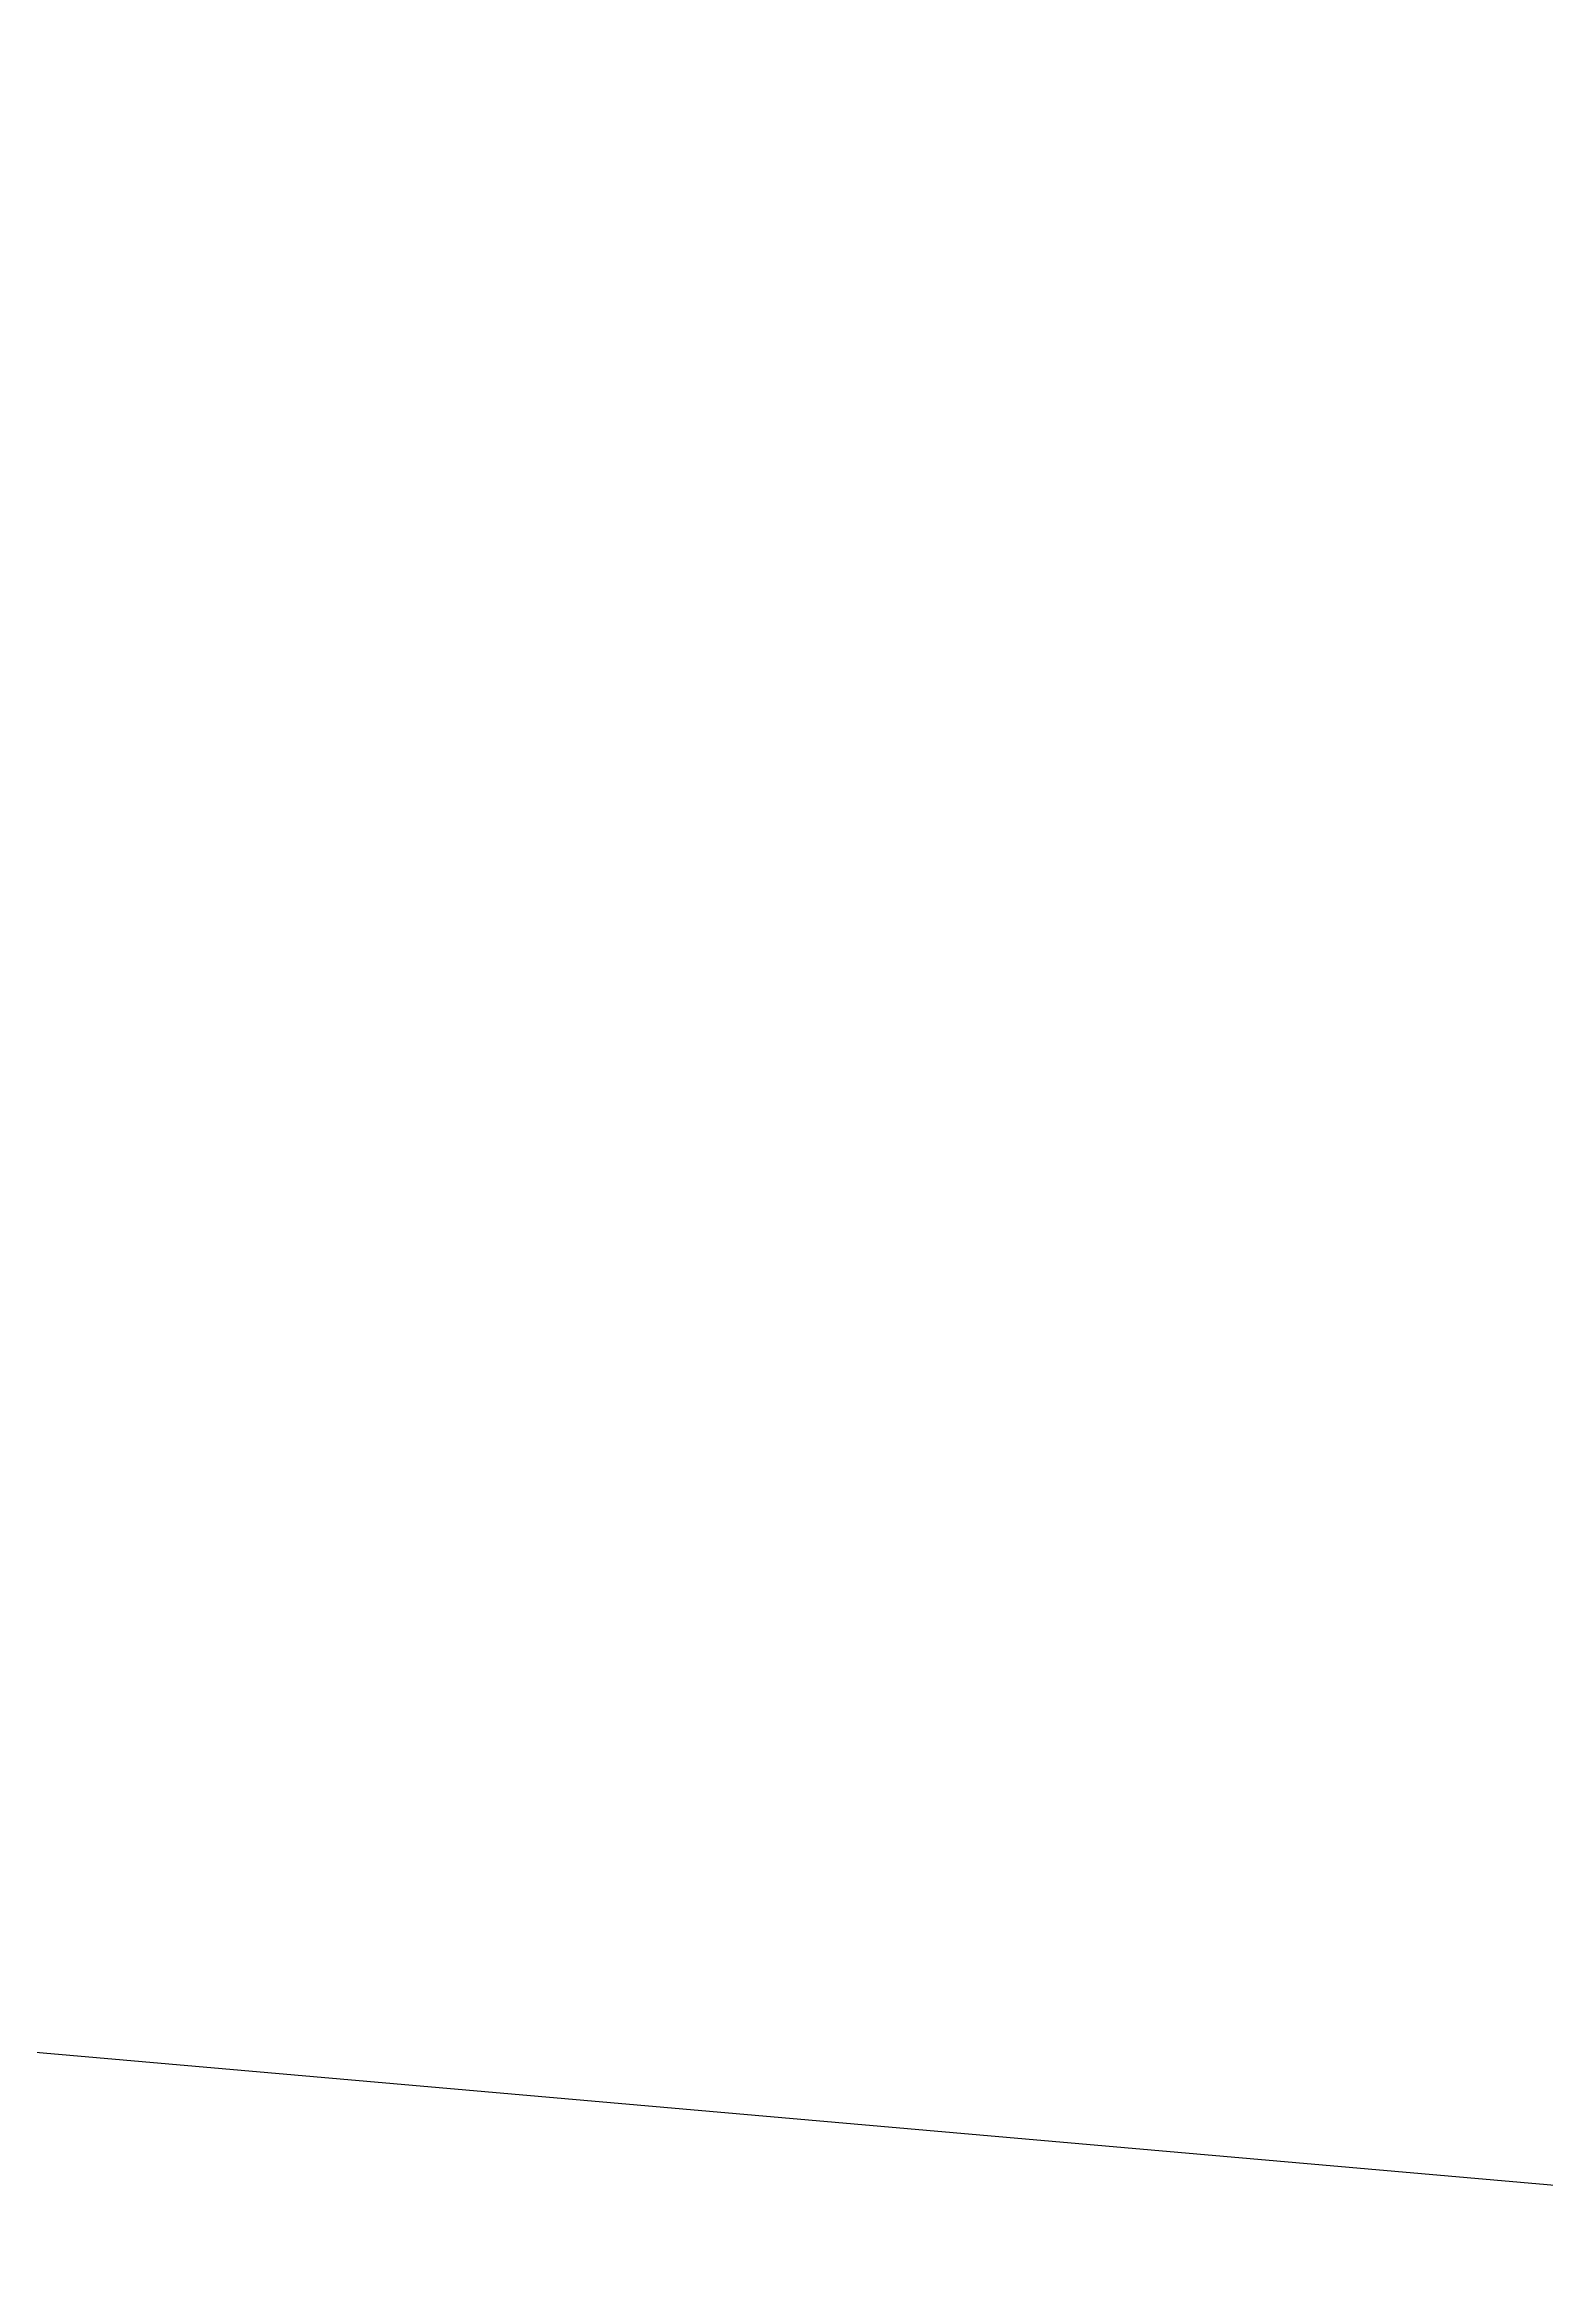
# Model space of a CAD drawing. Header units: millimetres. Extents: x -272986 to 200319, y -34579 to 49604.
# Drawn here: x 15718 to 16203, y 37690 to 38412 of the extents above; entities that cross this region are included whole.
import ezdxf

# ---------------------------------------------------------------- set-up
doc = ezdxf.new("R2010")
doc.units = ezdxf.units.MM
doc.layers.get('Defpoints').update_dxf_attribs({"color": 9})
doc.layers.add('X 3001 D', color=5, linetype='Continuous')
doc.styles.add('BIT STD. 2.5', font='isocpeur.ttf', dxfattribs={"height": 2.5})
doc.dimstyles.new('BIT STD. 2.5', dxfattribs={"dimtxt": 2.5, "dimasz": 2.5, "dimexe": 1, "dimexo": 0.75, "dimgap": 1, "dimtad": 1, "dimdec": 0, "dimdsep": 46, "dimtxsty": 'BIT STD. 2.5', "dimcen": 0, "dimadec": 0, "dimazin": 0, "dimtfac": 1, "dimtdec": 0, "dimtmove": 0, "dimatfit": 3, "dimfxl": 1, "dimtfill": 1, "dimlwd": -1, "dimlwe": -1, "dimarcsym": 0})

# ---------------------------------------------------------------- blocks, each defined once
blk = doc.blocks.new('*D207')
at = {"layer": 'Defpoints', "color": 0, "transparency": 16777216}
for p in [(-1697.652812223383, 38448.1453368331), (18712.73677971439, 38448.14533683308), (-1494.548231680183, 37361.94378016468), (629.7756534943219, 35838.94305704558), (308.4007771855395, 35721.97216802819)]:
    blk.add_point(p, dxfattribs=at)
at = {"layer": 'X 3001 D', "color": 0, "transparency": 16777216}
blk.add_line((266.1146092501731, 35706.58126157853), (-1049.939153341573, 35227.5768653011), dxfattribs=at)
blk.add_arc((7798.499999999931, 38448.14533683309), 9356.312268091622, 180.9185733356454, 199.0814266643548, dxfattribs=at)
for points in [[(-1581.609068072472, 38297.94975663623), (-1531.610674496145, 38298.35055557202), (-1557.812268091689, 38448.1453368331)], [(-1020.168984496206, 35397.82059728082), (-1067.289187300493, 35381.09676734619), (-993.5575960944161, 35248.09807390065)]]:
    blk.add_solid(points, dxfattribs=at)
at = {"layer": 'X 3001 D', "color": 0, "transparency": 16777216, "insert": (-1094.55627806037, 36009.88733002915), "char_height": 150, "attachment_point": 5, "rotation": 285.3323221339503, "style": 'BIT STD. 2.5', "bg_fill": 3, "box_fill_scale": 1.1, "bg_fill_color": 256, "bg_fill_true_color": 13158600, "bg_fill_transparency": 0}
blk.add_mtext('20° - {\\C7;N01}', dxfattribs=at)
blk = doc.blocks.new('*D435')
at = {"layer": 'Defpoints', "color": 0, "transparency": 16777216}
for p in [(-1697.652812223386, 38448.14533683308), (18712.73677971438, 38448.14533683306), (18508.50365084157, 38139.1853634545), (14424.31849579528, 37876.4873732236), (15619.75213350537, 37771.9004819264)]:
    blk.add_point(p, dxfattribs=at)
at = {"layer": 'X 3001 D', "color": 0, "transparency": 16777216}
for p, q in [((15664.5808949195, 37767.97847350276), (18532.34648314251, 37517.08149488347)), ((18458.44674883477, 37372.97766116984), (18356.72708640754, 36373.13861898571))]:
    blk.add_line(p, q, dxfattribs=at)
for start, end in [(355.8090589174589, 359.1909410825406), (354.1909410825402, 354.9999999999996)]:
    blk.add_arc((7890.238072449534, 38448.14533683308), 10622.75953594052, start, end, dxfattribs=at)
for points in [[(18486.93918465029, 38298.32558328834), (18536.9379384345, 38297.97256767245), (18512.99760839005, 38448.14533683305)], [(18509.51245035451, 37669.82561863723), (18459.67318958528, 37673.83162487485), (18472.574801257, 37522.31083944833)]]:
    blk.add_solid(points, dxfattribs=at)
at = {"layer": 'X 3001 D', "color": 0, "transparency": 16777216, "insert": (18273.22365420688, 36886.72772610161), "char_height": 150, "attachment_point": 5, "rotation": 84.19094108254046, "style": 'BIT STD. 2.5', "bg_fill": 3, "box_fill_scale": 1.1, "bg_fill_color": 256, "bg_fill_true_color": 13158600, "bg_fill_transparency": 0}
blk.add_mtext('5° - {\\C7;MH01}', dxfattribs=at)
blk = doc.blocks.new('*D437')
at = {"layer": 'Defpoints', "color": 0, "transparency": 16777216}
for p in [(-1697.652812223389, 38448.14533683308), (18712.73677971438, 38448.14533683307), (14088.47147328214, 34043.85989611459, 5.156820563569529e-06), (18614.89811660113, 33782.40662531552), (15367.37651406424, 33148.36094590519, 5.156824802691937e-06)]:
    blk.add_point(p, dxfattribs=at)
at = {"layer": 'X 3001 D', "color": 0, "transparency": 16777216}
for p, q in [((18757.73677971438, 38448.14533683307), (19638.29566634971, 38448.14533683306)), ((15404.23835605725, 33122.55000626941), (17497.09282405513, 31657.11753140243))]:
    blk.add_line(p, q, dxfattribs=at)
blk.add_arc((7798.499999992413, 38448.14533683307), 11779.79566635729, 325.7295903287309, 359.2704096712876, dxfattribs=at)
for points in [[(19552.34114800733, 38298.30754794917), (19602.34013458278, 38297.98920626429), (19578.29566634971, 38448.14533683306)], [(17553.76579497261, 31800.74147849837), (17512.62642961779, 31829.1589487975), (17447.94370139778, 31691.53211758347)]]:
    blk.add_solid(points, dxfattribs=at)
at = {"layer": 'X 3001 D', "color": 0, "transparency": 16777216, "insert": (18904.33901499743, 34946.48774591899), "char_height": 150, "attachment_point": 5, "rotation": 72.50000000000921, "style": 'BIT STD. 2.5', "bg_fill": 3, "box_fill_scale": 1.1, "bg_fill_color": 256, "bg_fill_true_color": 13158600, "bg_fill_transparency": 0}
blk.add_mtext('35°', dxfattribs=at)

msp = doc.modelspace()

# ---------------------------------------------------------------- dimensions: what is measured, and where the dimension line sits
at = {"layer": 'X 3001 D'}
dim = msp.add_angular_dim_2l(base=(-1494.548231680183, 37361.94378016468), line1=((629.7756534943212, 35838.94305704557), (308.4007771855402, 35721.97216802819)), line2=((18712.73677971439, 38448.14533683308), (-1697.652812223382, 38448.14533683309)), text='<> - {\\C7;N01}', dimstyle='BIT STD. 2.5', override={"dimscale": 0}, dxfattribs=at)
dim.commit()
dim.dimension.update_dxf_attribs({"geometry": '*D207', "text_midpoint": (-1224.806208923999, 35974.17599222985), "dimtype": 162})

# ---------------------------------------------------------------- next in the draw order: dimensions: what is measured, and where the dimension line sits
dim = msp.add_angular_dim_2l(base=(18508.50365084157, 38139.1853634545), line1=((15619.75213350537, 37771.90048192641), (14424.31849579528, 37876.4873732236)), line2=((18712.73677971438, 38448.14533683307), (-1697.652812223387, 38448.14533683308)), text='<> - {\\C7;MH01}', dimstyle='BIT STD. 2.5', dxfattribs=at)
dim.commit()
dim.dimension.update_dxf_attribs({"geometry": '*D435', "text_midpoint": (18273.22365420688, 36886.72772610161)})

# ---------------------------------------------------------------- next in the draw order: dimensions: what is measured, and where the dimension line sits
dim = msp.add_angular_dim_2l(base=(18614.89811660113, 33782.40662531552), line1=((14088.47147328214, 34043.8598961146, 5.156820563569529e-06), (15367.37651406424, 33148.36094590519, 5.156824802691937e-06)), line2=((18712.73677971438, 38448.14533683307), (-1697.652812223387, 38448.14533683308)), dimstyle='BIT STD. 2.5', dxfattribs=at)
dim.commit()
dim.dimension.update_dxf_attribs({"geometry": '*D437', "text_midpoint": (18904.33901499742, 34946.48774591899)})

doc.saveas('drawing.dxf')
